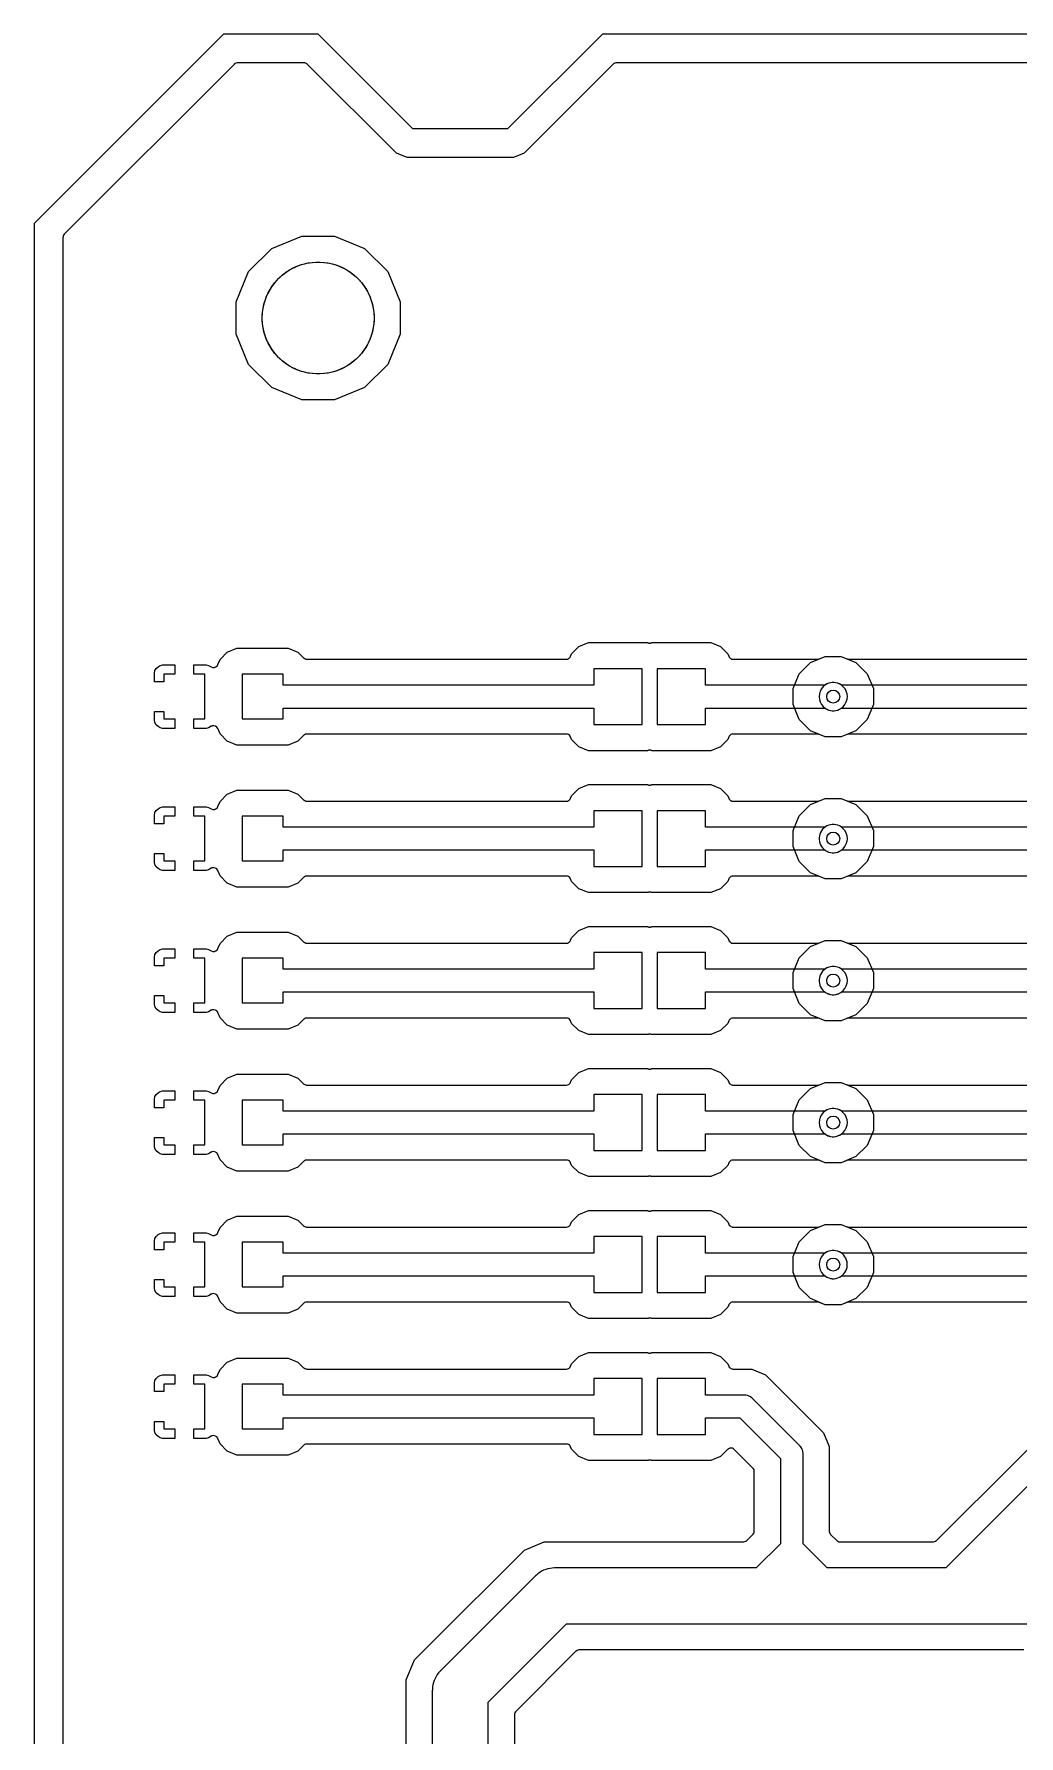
# Model space of a CAD drawing. Header units: millimetres. Extents: x 0 to 160, y -1 to 70.
# Drawn here: x 0 to 26.41, y 24.18 to 69.85 of the extents above; entities that cross this region are included whole.
import ezdxf

# ---------------------------------------------------------------- set-up
doc = ezdxf.new("R2010")
doc.units = ezdxf.units.MM

msp = doc.modelspace()

# ---------------------------------------------------------------- linework, layer by layer
at = {"layer": '16_copper'}
msp.add_lwpolyline([(144.406, 69.074), (15.614, 69.074), (15.609, 69.073), (15.603, 69.073, 0.111436), (15.55, 69.056), (15.544, 69.052), (15.536, 69.047), (15.529, 69.041), (15.524, 69.037), (13.14, 66.652), (12.854, 66.534), (10.006, 66.534), (9.72, 66.652), (7.336, 69.037), (7.331, 69.04), (7.328, 69.044, 0.11143), (7.278, 69.07), (7.271, 69.071), (7.261, 69.073), (7.252, 69.073), (7.246, 69.074), (5.454, 69.074), (5.449, 69.073), (5.443, 69.073, 0.111436), (5.39, 69.056), (5.384, 69.052), (5.376, 69.047), (5.369, 69.041), (5.364, 69.037), (0.813, 64.486), (0.81, 64.481), (0.806, 64.478, 0.11143), (0.78, 64.428), (0.779, 64.421), (0.777, 64.411), (0.777, 64.402), (0.776, 64.396), (0.776, 4.184)], format="xyb", dxfattribs=at)
msp.add_lwpolyline([(7.182, 60.03), (6.374, 60.365), (5.755, 60.984), (5.42, 61.792), (5.42, 62.668), (5.755, 63.476), (6.374, 64.095), (7.182, 64.43), (8.058, 64.43), (8.866, 64.095), (9.485, 63.476), (9.82, 62.668), (9.82, 61.792), (9.485, 60.984), (8.866, 60.365), (8.058, 60.03)], close=True, dxfattribs=at)
for points in [[(28.751, 51.065), (21.848, 51.065), (21.84, 51.064), (21.831, 51.064), (21.826, 51.063), (21.82, 51.062), (21.807, 51.058), (21.8, 51.056), (21.646, 50.992), (21.217, 50.992), (20.821, 51.156), (20.517, 51.459), (20.353, 51.856), (20.353, 52.284), (20.517, 52.681), (20.821, 52.984), (21.217, 53.148), (21.646, 53.148), (21.8, 53.084), (21.808, 53.082), (21.816, 53.079), (21.821, 53.078), (21.827, 53.077), (21.84, 53.076), (21.848, 53.075), (26.812, 53.075)], [(30.021, 47.255), (21.848, 47.255), (21.84, 47.254), (21.831, 47.254), (21.826, 47.253), (21.82, 47.252), (21.807, 47.248), (21.8, 47.246), (21.646, 47.182), (21.217, 47.182), (20.821, 47.346), (20.517, 47.649), (20.353, 48.046), (20.353, 48.474), (20.517, 48.871), (20.821, 49.174), (21.217, 49.338), (21.646, 49.338), (21.8, 49.274), (21.808, 49.272), (21.816, 49.269), (21.821, 49.268), (21.827, 49.267), (21.84, 49.266), (21.848, 49.265), (30.298, 49.265)], [(31.281, 43.445), (21.848, 43.445), (21.84, 43.444), (21.831, 43.444), (21.826, 43.443), (21.82, 43.442), (21.807, 43.438), (21.8, 43.436), (21.646, 43.372), (21.217, 43.372), (20.821, 43.536), (20.517, 43.839), (20.353, 44.236), (20.353, 44.664), (20.517, 45.061), (20.821, 45.364), (21.217, 45.528), (21.646, 45.528), (21.8, 45.464), (21.808, 45.462), (21.816, 45.459), (21.821, 45.458), (21.827, 45.457), (21.84, 45.456), (21.848, 45.455), (31.568, 45.455)], [(32.561, 39.635), (21.848, 39.635), (21.84, 39.634), (21.831, 39.634), (21.826, 39.633), (21.82, 39.632), (21.807, 39.628), (21.8, 39.626), (21.646, 39.562), (21.217, 39.562), (20.821, 39.726), (20.517, 40.029), (20.353, 40.426), (20.353, 40.854), (20.517, 41.251), (20.821, 41.554), (21.217, 41.718), (21.646, 41.718), (21.8, 41.654), (21.808, 41.652), (21.816, 41.649), (21.821, 41.648), (21.827, 41.647), (21.84, 41.646), (21.848, 41.645), (32.828, 41.645)], [(33.831, 35.825), (21.848, 35.825), (21.84, 35.824), (21.831, 35.824), (21.826, 35.823), (21.82, 35.822), (21.807, 35.818), (21.8, 35.816), (21.646, 35.752), (21.217, 35.752), (20.821, 35.916), (20.517, 36.219), (20.353, 36.616), (20.353, 37.044), (20.517, 37.441), (20.821, 37.744), (21.217, 37.908), (21.646, 37.908), (21.8, 37.844), (21.808, 37.842), (21.816, 37.839), (21.821, 37.838), (21.827, 37.837), (21.84, 37.836), (21.848, 37.835), (34.108, 37.835)]]:
    msp.add_lwpolyline(points, dxfattribs=at)
for points in [[(53.368, 27.641, 0.641754), (53.561, 28.161), (29.436, 52.286), (29.426, 52.293), (29.418, 52.302, 0.144213), (29.261, 52.372), (29.25, 52.373, 0.015609), (29.231, 52.374), (29.22, 52.375), (21.655, 52.375), (21.642, 52.385, 1), (21.221, 51.755), (21.264, 51.73, 0.267949), (21.642, 51.755), (21.655, 51.765), (29.094, 51.765), (53.129, 27.729), (53.162, 27.701, 0.144215), (53.324, 27.641)], [(50.833, 27.636, 0.641754), (51.026, 28.156), (30.706, 48.476), (30.696, 48.483), (30.688, 48.492, 0.144213), (30.531, 48.562), (30.52, 48.563, 0.015609), (30.501, 48.564), (30.49, 48.565), (21.655, 48.565), (21.642, 48.575, 1), (21.221, 47.945), (21.264, 47.92, 0.267949), (21.642, 47.945), (21.655, 47.955), (30.364, 47.955), (50.594, 27.724), (50.627, 27.696, 0.144215), (50.789, 27.636)], [(48.283, 27.636, 0.641754), (48.476, 28.156), (32.017, 44.615), (32.016, 44.615, 0.219439), (31.801, 44.752), (31.76, 44.755), (21.655, 44.755), (21.642, 44.765, 1), (21.221, 44.135), (21.264, 44.11, 0.267949), (21.642, 44.135), (21.655, 44.145), (31.624, 44.145), (48.044, 27.724), (48.077, 27.696, 0.144215), (48.239, 27.636)], [(45.753, 27.636, 0.641754), (45.946, 28.156), (33.246, 40.856), (33.236, 40.863), (33.228, 40.872, 0.144213), (33.071, 40.942), (33.06, 40.943, 0.015609), (33.041, 40.944), (33.03, 40.945), (21.655, 40.945), (21.642, 40.955, 1), (21.221, 40.325), (21.264, 40.3, 0.267949), (21.642, 40.325), (21.655, 40.335), (32.904, 40.335), (45.514, 27.724), (45.547, 27.696, 0.144215), (45.709, 27.636)], [(43.208, 27.641, 0.641754), (43.401, 28.161), (34.516, 37.046), (34.506, 37.053), (34.498, 37.062, 0.144213), (34.341, 37.132), (34.33, 37.133, 0.015609), (34.311, 37.134), (34.3, 37.135), (21.655, 37.135), (21.642, 37.145, 1), (21.221, 36.515), (21.264, 36.49, 0.267949), (21.642, 36.515), (21.655, 36.525), (34.174, 36.525), (42.969, 27.729), (43.002, 27.701, 0.144215), (43.164, 27.641)]]:
    msp.add_lwpolyline(points, format="xyb", close=True, dxfattribs=at)
at = {"layer": '1_copper'}
for points in [[(144.406, 69.074), (15.614, 69.074), (15.609, 69.073), (15.603, 69.073, 0.111436), (15.55, 69.056), (15.544, 69.052), (15.536, 69.047), (15.529, 69.041), (15.524, 69.037), (13.14, 66.652), (12.854, 66.534), (10.006, 66.534), (9.72, 66.652), (7.336, 69.037), (7.331, 69.04), (7.328, 69.044, 0.11143), (7.278, 69.07), (7.271, 69.071), (7.261, 69.073), (7.252, 69.073), (7.246, 69.074), (5.454, 69.074), (5.449, 69.073), (5.443, 69.073, 0.111436), (5.39, 69.056), (5.384, 69.052), (5.376, 69.047), (5.369, 69.041), (5.364, 69.037), (0.813, 64.486), (0.81, 64.481), (0.806, 64.478, 0.11143), (0.78, 64.428), (0.779, 64.421), (0.777, 64.411), (0.777, 64.402), (0.776, 64.396), (0.776, 4.184)], [(9.98, 7.04), (9.98, 25.688), (10.201, 26.221), (10.626, 26.647), (10.627, 26.647), (13.149, 29.169), (13.682, 29.39), (19.026, 29.39), (19.032, 29.391), (19.037, 29.39, 0.111436), (19.091, 29.407), (19.096, 29.412), (19.105, 29.417), (19.111, 29.423), (19.116, 29.427), (19.278, 29.589), (19.281, 29.593), (19.285, 29.597, 0.11143), (19.311, 29.647), (19.312, 29.654), (19.314, 29.664), (19.314, 29.672), (19.315, 29.679), (19.315, 31.281), (19.315, 31.287), (19.315, 31.292, 0.111436), (19.298, 31.345), (19.293, 31.351), (19.288, 31.36), (19.282, 31.366), (19.278, 31.371), (18.779, 31.87), (18.769, 31.878), (18.759, 31.886, 0.284788), (18.625, 31.89), (18.625, 31.889), (18.623, 31.888), (18.601, 31.871), (18.6, 31.87), (18.6, 31.87), (18.407, 31.677), (18.149, 31.57), (16.571, 31.57), (16.559, 31.575, 0.038445), (16.54, 31.58), (16.532, 31.583), (16.526, 31.583), (16.521, 31.584, 0.04706), (16.493, 31.584), (16.486, 31.582), (16.476, 31.58), (16.468, 31.577), (16.461, 31.575), (16.449, 31.57), (14.871, 31.57), (14.613, 31.677), (14.417, 31.873), (14.39, 31.937, 0.234642), (14.305, 32.011), (14.297, 32.012), (14.282, 32.015), (14.277, 32.015), (14.273, 32.015), (7.318, 32.015), (7.312, 32.015), (7.307, 32.015, 0.111436), (7.254, 31.998), (7.248, 31.993), (7.239, 31.988), (7.233, 31.982), (7.228, 31.978), (7.077, 31.827), (6.819, 31.72), (5.441, 31.72), (5.183, 31.827), (4.987, 32.023), (4.929, 32.162), (4.926, 32.169, 0.361795), (4.778, 32.236), (4.773, 32.234), (4.765, 32.232), (4.755, 32.227), (4.748, 32.224), (4.678, 32.183), (4.613, 32.166), (4.284, 32.166), (4.284, 32.42), (4.58, 32.42), (4.58, 33.62), (4.284, 33.62), (4.284, 33.874), (4.613, 33.874), (4.678, 33.857), (4.748, 33.816, 0.377975), (4.913, 33.849), (4.916, 33.855), (4.921, 33.861), (4.925, 33.871), (4.929, 33.878), (4.987, 34.017), (5.183, 34.213), (5.441, 34.32), (6.819, 34.32), (7.077, 34.213), (7.228, 34.062), (7.232, 34.059), (7.236, 34.055, 0.11143), (7.286, 34.029), (7.293, 34.028), (7.303, 34.026), (7.311, 34.026), (7.318, 34.025), (14.273, 34.025), (14.275, 34.025), (14.277, 34.025, 0.225665), (14.374, 34.075), (14.378, 34.082), (14.387, 34.095), (14.388, 34.1), (14.39, 34.103), (14.417, 34.167), (14.613, 34.363), (14.871, 34.47), (16.449, 34.47), (16.461, 34.465, 0.03842), (16.48, 34.46), (16.488, 34.457), (16.494, 34.457), (16.499, 34.456, 0.047059), (16.527, 34.456), (16.534, 34.458), (16.544, 34.46), (16.552, 34.463), (16.559, 34.465), (16.571, 34.47), (18.149, 34.47), (18.407, 34.363), (18.603, 34.167), (18.63, 34.103, 0.234642), (18.715, 34.029), (18.723, 34.028), (18.738, 34.025), (18.743, 34.025), (18.747, 34.025), (19.25, 34.025), (19.619, 33.872), (21.172, 32.319), (21.325, 31.95), (21.325, 29.679), (21.325, 29.673), (21.325, 29.668, 0.111436), (21.342, 29.615), (21.347, 29.609), (21.352, 29.6), (21.358, 29.594), (21.362, 29.589), (21.524, 29.427), (21.528, 29.424), (21.532, 29.42, 0.11143), (21.581, 29.394), (21.589, 29.393), (21.598, 29.391), (21.607, 29.391), (21.614, 29.39), (24.112, 29.39), (24.117, 29.391), (24.123, 29.39, 0.111436), (24.176, 29.407), (24.182, 29.412), (24.19, 29.417), (24.196, 29.423), (24.202, 29.427), (26.343, 31.568), (26.343, 31.568), (45.108, 50.333)], [(45.825, 50.06), (24.454, 28.69), (21.271, 28.69), (20.625, 29.336), (20.625, 31.75), (20.624, 31.762), (20.624, 31.774, 0.144215), (20.562, 31.935), (20.555, 31.943, 0.015626), (20.543, 31.957), (20.536, 31.966), (19.266, 33.236), (19.256, 33.243), (19.248, 33.252, 0.144213), (19.091, 33.322), (19.08, 33.323, 0.015609), (19.061, 33.324), (19.05, 33.325), (18.01, 33.325), (18.01, 33.77), (16.71, 33.77), (16.71, 32.27), (18.01, 32.27), (18.01, 32.715), (18.924, 32.715), (20.015, 31.624), (20.015, 29.336), (19.369, 28.69), (13.97, 28.69), (13.963, 28.69), (13.957, 28.69, 0.161139), (13.512, 28.534), (13.502, 28.525), (13.47, 28.499), (13.45, 28.479), (13.44, 28.47), (10.9, 25.93), (10.895, 25.925), (10.89, 25.921, 0.16114), (10.686, 25.496), (10.685, 25.483), (10.681, 25.441), (10.681, 25.414), (10.68, 25.4), (10.68, 6.731)], [(26.539, 26.49), (14.623, 26.49), (14.618, 26.489), (14.612, 26.49, 0.111436), (14.559, 26.473), (14.553, 26.468), (14.545, 26.463), (14.539, 26.457), (14.533, 26.453), (12.917, 24.837), (12.914, 24.832), (12.91, 24.829, 0.11143), (12.884, 24.779), (12.883, 24.772), (12.881, 24.762), (12.881, 24.753), (12.88, 24.747), (12.88, 7.384)]]:
    msp.add_lwpolyline(points, format="xyb", dxfattribs=at)
for points in [[(7.182, 60.03), (6.374, 60.365), (5.755, 60.984), (5.42, 61.792), (5.42, 62.668), (5.755, 63.476), (6.374, 64.095), (7.182, 64.43), (8.058, 64.43), (8.866, 64.095), (9.485, 63.476), (9.82, 62.668), (9.82, 61.792), (9.485, 60.984), (8.866, 60.365), (8.058, 60.03)], [(3.226, 52.47), (3.226, 52.703), (3.243, 52.768), (3.277, 52.826), (3.324, 52.873), (3.382, 52.907), (3.447, 52.924), (3.776, 52.924), (3.776, 52.67), (3.48, 52.67), (3.48, 52.47)], [(16.31, 52.82), (15.01, 52.82), (15.01, 52.375), (6.68, 52.375), (6.68, 52.67), (5.58, 52.67), (5.58, 51.47), (6.68, 51.47), (6.68, 51.765), (15.01, 51.765), (15.01, 51.32), (16.31, 51.32)], [(3.447, 51.216), (3.382, 51.233), (3.324, 51.267), (3.277, 51.314), (3.243, 51.372), (3.226, 51.437), (3.226, 51.67), (3.48, 51.67), (3.48, 51.47), (3.776, 51.47), (3.776, 51.216)], [(3.226, 48.66), (3.226, 48.893), (3.243, 48.958), (3.277, 49.016), (3.324, 49.063), (3.382, 49.097), (3.447, 49.114), (3.776, 49.114), (3.776, 48.86), (3.48, 48.86), (3.48, 48.66)], [(16.31, 49.01), (15.01, 49.01), (15.01, 48.565), (6.68, 48.565), (6.68, 48.86), (5.58, 48.86), (5.58, 47.66), (6.68, 47.66), (6.68, 47.955), (15.01, 47.955), (15.01, 47.51), (16.31, 47.51)], [(3.447, 47.406), (3.382, 47.423), (3.324, 47.457), (3.277, 47.504), (3.243, 47.562), (3.226, 47.627), (3.226, 47.86), (3.48, 47.86), (3.48, 47.66), (3.776, 47.66), (3.776, 47.406)], [(3.226, 44.85), (3.226, 45.083), (3.243, 45.148), (3.277, 45.206), (3.324, 45.253), (3.382, 45.287), (3.447, 45.304), (3.776, 45.304), (3.776, 45.05), (3.48, 45.05), (3.48, 44.85)], [(16.31, 45.2), (15.01, 45.2), (15.01, 44.755), (6.68, 44.755), (6.68, 45.05), (5.58, 45.05), (5.58, 43.85), (6.68, 43.85), (6.68, 44.145), (15.01, 44.145), (15.01, 43.7), (16.31, 43.7)], [(3.447, 43.596), (3.382, 43.613), (3.324, 43.647), (3.277, 43.694), (3.243, 43.752), (3.226, 43.817), (3.226, 44.05), (3.48, 44.05), (3.48, 43.85), (3.776, 43.85), (3.776, 43.596)], [(3.226, 41.04), (3.226, 41.273), (3.243, 41.338), (3.277, 41.396), (3.324, 41.443), (3.382, 41.477), (3.447, 41.494), (3.776, 41.494), (3.776, 41.24), (3.48, 41.24), (3.48, 41.04)], [(16.31, 41.39), (15.01, 41.39), (15.01, 40.945), (6.68, 40.945), (6.68, 41.24), (5.58, 41.24), (5.58, 40.04), (6.68, 40.04), (6.68, 40.335), (15.01, 40.335), (15.01, 39.89), (16.31, 39.89)], [(3.447, 39.786), (3.382, 39.803), (3.324, 39.837), (3.277, 39.884), (3.243, 39.942), (3.226, 40.007), (3.226, 40.24), (3.48, 40.24), (3.48, 40.04), (3.776, 40.04), (3.776, 39.786)], [(3.226, 37.23), (3.226, 37.463), (3.243, 37.528), (3.277, 37.586), (3.324, 37.633), (3.382, 37.667), (3.447, 37.684), (3.776, 37.684), (3.776, 37.43), (3.48, 37.43), (3.48, 37.23)], [(16.31, 37.58), (15.01, 37.58), (15.01, 37.135), (6.68, 37.135), (6.68, 37.43), (5.58, 37.43), (5.58, 36.23), (6.68, 36.23), (6.68, 36.525), (15.01, 36.525), (15.01, 36.08), (16.31, 36.08)], [(3.447, 35.976), (3.382, 35.993), (3.324, 36.027), (3.277, 36.074), (3.243, 36.132), (3.226, 36.197), (3.226, 36.43), (3.48, 36.43), (3.48, 36.23), (3.776, 36.23), (3.776, 35.976)], [(3.226, 33.42), (3.226, 33.653), (3.243, 33.718), (3.277, 33.776), (3.324, 33.823), (3.382, 33.857), (3.447, 33.874), (3.776, 33.874), (3.776, 33.62), (3.48, 33.62), (3.48, 33.42)], [(16.31, 33.77), (15.01, 33.77), (15.01, 33.325), (6.68, 33.325), (6.68, 33.62), (5.58, 33.62), (5.58, 32.42), (6.68, 32.42), (6.68, 32.715), (15.01, 32.715), (15.01, 32.27), (16.31, 32.27)], [(3.447, 32.166), (3.382, 32.183), (3.324, 32.217), (3.277, 32.264), (3.243, 32.322), (3.226, 32.387), (3.226, 32.62), (3.48, 32.62), (3.48, 32.42), (3.776, 32.42), (3.776, 32.166)]]:
    msp.add_lwpolyline(points, close=True, dxfattribs=at)
for points in [[(14.871, 50.62), (14.613, 50.727), (14.417, 50.923), (14.39, 50.987, 0.234642), (14.305, 51.061), (14.297, 51.062), (14.282, 51.065), (14.277, 51.065), (14.273, 51.065), (7.318, 51.065), (7.312, 51.065), (7.307, 51.065, 0.111436), (7.254, 51.048), (7.248, 51.043), (7.239, 51.038), (7.233, 51.032), (7.228, 51.028), (7.077, 50.877), (6.819, 50.77), (5.441, 50.77), (5.183, 50.877), (4.987, 51.073), (4.929, 51.212), (4.926, 51.219, 0.361795), (4.778, 51.286), (4.773, 51.284), (4.765, 51.282), (4.755, 51.277), (4.748, 51.274), (4.678, 51.233), (4.613, 51.216), (4.284, 51.216), (4.284, 51.47), (4.58, 51.47), (4.58, 52.67), (4.284, 52.67), (4.284, 52.924), (4.613, 52.924), (4.678, 52.907), (4.748, 52.866, 0.377975), (4.913, 52.899), (4.916, 52.905), (4.921, 52.911), (4.925, 52.921), (4.929, 52.928), (4.987, 53.067), (5.183, 53.263), (5.441, 53.37), (6.819, 53.37), (7.077, 53.263), (7.228, 53.112), (7.232, 53.109), (7.236, 53.105, 0.11143), (7.286, 53.079), (7.293, 53.078), (7.303, 53.076), (7.311, 53.076), (7.318, 53.075), (14.273, 53.075), (14.275, 53.075), (14.277, 53.075, 0.225665), (14.374, 53.125), (14.378, 53.132), (14.387, 53.145), (14.388, 53.15), (14.39, 53.153), (14.417, 53.217), (14.613, 53.413), (14.871, 53.52), (16.449, 53.52), (16.461, 53.515, 0.03842), (16.48, 53.51), (16.488, 53.507), (16.494, 53.507), (16.499, 53.506, 0.047059), (16.527, 53.506), (16.534, 53.508), (16.544, 53.51), (16.552, 53.513), (16.559, 53.515), (16.571, 53.52), (18.149, 53.52), (18.407, 53.413), (18.603, 53.217), (18.63, 53.153, 0.234642), (18.715, 53.079), (18.723, 53.078), (18.738, 53.075), (18.743, 53.075), (18.747, 53.075), (21.014, 53.075), (21.023, 53.076), (21.032, 53.076), (21.036, 53.077), (21.042, 53.078), (21.055, 53.082), (21.063, 53.084), (21.217, 53.148), (21.646, 53.148), (22.042, 52.984), (22.345, 52.681), (22.509, 52.284), (22.509, 51.856), (22.345, 51.459), (22.042, 51.156), (21.646, 50.992), (21.217, 50.992), (21.063, 51.056), (21.055, 51.058), (21.047, 51.061), (21.042, 51.062), (21.036, 51.063), (21.022, 51.064), (21.014, 51.065), (18.747, 51.065), (18.745, 51.065), (18.743, 51.065, 0.225665), (18.646, 51.015), (18.642, 51.008), (18.633, 50.995), (18.632, 50.99), (18.63, 50.987), (18.603, 50.923), (18.407, 50.727), (18.149, 50.62), (16.571, 50.62), (16.559, 50.625, 0.038445), (16.54, 50.63), (16.532, 50.633), (16.526, 50.633), (16.521, 50.634, 0.04706), (16.493, 50.634), (16.486, 50.632), (16.476, 50.63), (16.468, 50.627), (16.461, 50.625), (16.449, 50.62)], [(18.01, 51.765), (21.207, 51.765), (21.221, 51.755, 1), (21.642, 52.385), (21.599, 52.41, 0.267949), (21.221, 52.385), (21.207, 52.375), (18.01, 52.375), (18.01, 52.82), (16.71, 52.82), (16.71, 51.32), (18.01, 51.32)], [(14.871, 46.81), (14.613, 46.917), (14.417, 47.113), (14.39, 47.177, 0.234642), (14.305, 47.251), (14.297, 47.252), (14.282, 47.255), (14.277, 47.255), (14.273, 47.255), (7.318, 47.255), (7.312, 47.255), (7.307, 47.255, 0.111436), (7.254, 47.238), (7.248, 47.233), (7.239, 47.228), (7.233, 47.222), (7.228, 47.218), (7.077, 47.067), (6.819, 46.96), (5.441, 46.96), (5.183, 47.067), (4.987, 47.263), (4.929, 47.402), (4.926, 47.409, 0.361795), (4.778, 47.476), (4.773, 47.474), (4.765, 47.472), (4.755, 47.467), (4.748, 47.464), (4.678, 47.423), (4.613, 47.406), (4.284, 47.406), (4.284, 47.66), (4.58, 47.66), (4.58, 48.86), (4.284, 48.86), (4.284, 49.114), (4.613, 49.114), (4.678, 49.097), (4.748, 49.056, 0.377975), (4.913, 49.089), (4.916, 49.095), (4.921, 49.101), (4.925, 49.111), (4.929, 49.118), (4.987, 49.257), (5.183, 49.453), (5.441, 49.56), (6.819, 49.56), (7.077, 49.453), (7.228, 49.302), (7.232, 49.299), (7.236, 49.295, 0.11143), (7.286, 49.269), (7.293, 49.268), (7.303, 49.266), (7.311, 49.266), (7.318, 49.265), (14.273, 49.265), (14.275, 49.265), (14.277, 49.265, 0.225665), (14.374, 49.315), (14.378, 49.322), (14.387, 49.335), (14.388, 49.34), (14.39, 49.343), (14.417, 49.407), (14.613, 49.603), (14.871, 49.71), (16.449, 49.71), (16.461, 49.705, 0.03842), (16.48, 49.7), (16.488, 49.697), (16.494, 49.697), (16.499, 49.696, 0.047059), (16.527, 49.696), (16.534, 49.698), (16.544, 49.7), (16.552, 49.703), (16.559, 49.705), (16.571, 49.71), (18.149, 49.71), (18.407, 49.603), (18.603, 49.407), (18.63, 49.343, 0.234642), (18.715, 49.269), (18.723, 49.268), (18.738, 49.265), (18.743, 49.265), (18.747, 49.265), (21.014, 49.265), (21.023, 49.266), (21.032, 49.266), (21.036, 49.267), (21.042, 49.268), (21.055, 49.272), (21.063, 49.274), (21.217, 49.338), (21.646, 49.338), (22.042, 49.174), (22.345, 48.871), (22.509, 48.474), (22.509, 48.046), (22.345, 47.649), (22.042, 47.346), (21.646, 47.182), (21.217, 47.182), (21.063, 47.246), (21.055, 47.248), (21.047, 47.251), (21.042, 47.252), (21.036, 47.253), (21.022, 47.254), (21.014, 47.255), (18.747, 47.255), (18.745, 47.255), (18.743, 47.255, 0.225665), (18.646, 47.205), (18.642, 47.198), (18.633, 47.185), (18.632, 47.18), (18.63, 47.177), (18.603, 47.113), (18.407, 46.917), (18.149, 46.81), (16.571, 46.81), (16.559, 46.815, 0.038445), (16.54, 46.82), (16.532, 46.823), (16.526, 46.823), (16.521, 46.824, 0.04706), (16.493, 46.824), (16.486, 46.822), (16.476, 46.82), (16.468, 46.817), (16.461, 46.815), (16.449, 46.81)], [(18.01, 47.955), (21.207, 47.955), (21.221, 47.945, 1), (21.642, 48.575), (21.599, 48.6, 0.267949), (21.221, 48.575), (21.207, 48.565), (18.01, 48.565), (18.01, 49.01), (16.71, 49.01), (16.71, 47.51), (18.01, 47.51)], [(14.871, 43), (14.613, 43.107), (14.417, 43.303), (14.39, 43.367, 0.234642), (14.305, 43.441), (14.297, 43.442), (14.282, 43.445), (14.277, 43.445), (14.273, 43.445), (7.318, 43.445), (7.312, 43.445), (7.307, 43.445, 0.111436), (7.254, 43.428), (7.248, 43.423), (7.239, 43.418), (7.233, 43.412), (7.228, 43.408), (7.077, 43.257), (6.819, 43.15), (5.441, 43.15), (5.183, 43.257), (4.987, 43.453), (4.929, 43.592), (4.926, 43.599, 0.361795), (4.778, 43.666), (4.773, 43.664), (4.765, 43.662), (4.755, 43.657), (4.748, 43.654), (4.678, 43.613), (4.613, 43.596), (4.284, 43.596), (4.284, 43.85), (4.58, 43.85), (4.58, 45.05), (4.284, 45.05), (4.284, 45.304), (4.613, 45.304), (4.678, 45.287), (4.748, 45.246, 0.377975), (4.913, 45.279), (4.916, 45.285), (4.921, 45.291), (4.925, 45.301), (4.929, 45.308), (4.987, 45.447), (5.183, 45.643), (5.441, 45.75), (6.819, 45.75), (7.077, 45.643), (7.228, 45.492), (7.232, 45.489), (7.236, 45.485, 0.11143), (7.286, 45.459), (7.293, 45.458), (7.303, 45.456), (7.311, 45.456), (7.318, 45.455), (14.273, 45.455), (14.275, 45.455), (14.277, 45.455, 0.225665), (14.374, 45.505), (14.378, 45.512), (14.387, 45.525), (14.388, 45.53), (14.39, 45.533), (14.417, 45.597), (14.613, 45.793), (14.871, 45.9), (16.449, 45.9), (16.461, 45.895, 0.03842), (16.48, 45.89), (16.488, 45.887), (16.494, 45.887), (16.499, 45.886, 0.047059), (16.527, 45.886), (16.534, 45.888), (16.544, 45.89), (16.552, 45.893), (16.559, 45.895), (16.571, 45.9), (18.149, 45.9), (18.407, 45.793), (18.603, 45.597), (18.63, 45.533, 0.234642), (18.715, 45.459), (18.723, 45.458), (18.738, 45.455), (18.743, 45.455), (18.747, 45.455), (21.014, 45.455), (21.023, 45.456), (21.032, 45.456), (21.036, 45.457), (21.042, 45.458), (21.055, 45.462), (21.063, 45.464), (21.217, 45.528), (21.646, 45.528), (22.042, 45.364), (22.345, 45.061), (22.509, 44.664), (22.509, 44.236), (22.345, 43.839), (22.042, 43.536), (21.646, 43.372), (21.217, 43.372), (21.063, 43.436), (21.055, 43.438), (21.047, 43.441), (21.042, 43.442), (21.036, 43.443), (21.022, 43.444), (21.014, 43.445), (18.747, 43.445), (18.745, 43.445), (18.743, 43.445, 0.225665), (18.646, 43.395), (18.642, 43.388), (18.633, 43.375), (18.632, 43.37), (18.63, 43.367), (18.603, 43.303), (18.407, 43.107), (18.149, 43), (16.571, 43), (16.559, 43.005, 0.038445), (16.54, 43.01), (16.532, 43.013), (16.526, 43.013), (16.521, 43.014, 0.04706), (16.493, 43.014), (16.486, 43.012), (16.476, 43.01), (16.468, 43.007), (16.461, 43.005), (16.449, 43)], [(18.01, 44.145), (21.207, 44.145), (21.221, 44.135, 1), (21.642, 44.765), (21.599, 44.79, 0.267949), (21.221, 44.765), (21.207, 44.755), (18.01, 44.755), (18.01, 45.2), (16.71, 45.2), (16.71, 43.7), (18.01, 43.7)], [(14.871, 39.19), (14.613, 39.297), (14.417, 39.493), (14.39, 39.557, 0.234642), (14.305, 39.631), (14.297, 39.632), (14.282, 39.635), (14.277, 39.635), (14.273, 39.635), (7.318, 39.635), (7.312, 39.635), (7.307, 39.635, 0.111436), (7.254, 39.618), (7.248, 39.613), (7.239, 39.608), (7.233, 39.602), (7.228, 39.598), (7.077, 39.447), (6.819, 39.34), (5.441, 39.34), (5.183, 39.447), (4.987, 39.643), (4.929, 39.782), (4.926, 39.789, 0.361795), (4.778, 39.856), (4.773, 39.854), (4.765, 39.852), (4.755, 39.847), (4.748, 39.844), (4.678, 39.803), (4.613, 39.786), (4.284, 39.786), (4.284, 40.04), (4.58, 40.04), (4.58, 41.24), (4.284, 41.24), (4.284, 41.494), (4.613, 41.494), (4.678, 41.477), (4.748, 41.436, 0.377975), (4.913, 41.469), (4.916, 41.475), (4.921, 41.481), (4.925, 41.491), (4.929, 41.498), (4.987, 41.637), (5.183, 41.833), (5.441, 41.94), (6.819, 41.94), (7.077, 41.833), (7.228, 41.682), (7.232, 41.679), (7.236, 41.675, 0.11143), (7.286, 41.649), (7.293, 41.648), (7.303, 41.646), (7.311, 41.646), (7.318, 41.645), (14.273, 41.645), (14.275, 41.645), (14.277, 41.645, 0.225665), (14.374, 41.695), (14.378, 41.702), (14.387, 41.715), (14.388, 41.72), (14.39, 41.723), (14.417, 41.787), (14.613, 41.983), (14.871, 42.09), (16.449, 42.09), (16.461, 42.085, 0.03842), (16.48, 42.08), (16.488, 42.077), (16.494, 42.077), (16.499, 42.076, 0.047059), (16.527, 42.076), (16.534, 42.078), (16.544, 42.08), (16.552, 42.083), (16.559, 42.085), (16.571, 42.09), (18.149, 42.09), (18.407, 41.983), (18.603, 41.787), (18.63, 41.723, 0.234642), (18.715, 41.649), (18.723, 41.648), (18.738, 41.645), (18.743, 41.645), (18.747, 41.645), (21.014, 41.645), (21.023, 41.646), (21.032, 41.646), (21.036, 41.647), (21.042, 41.648), (21.055, 41.652), (21.063, 41.654), (21.217, 41.718), (21.646, 41.718), (22.042, 41.554), (22.345, 41.251), (22.509, 40.854), (22.509, 40.426), (22.345, 40.029), (22.042, 39.726), (21.646, 39.562), (21.217, 39.562), (21.063, 39.626), (21.055, 39.628), (21.047, 39.631), (21.042, 39.632), (21.036, 39.633), (21.022, 39.634), (21.014, 39.635), (18.747, 39.635), (18.745, 39.635), (18.743, 39.635, 0.225665), (18.646, 39.585), (18.642, 39.578), (18.633, 39.565), (18.632, 39.56), (18.63, 39.557), (18.603, 39.493), (18.407, 39.297), (18.149, 39.19), (16.571, 39.19), (16.559, 39.195, 0.038445), (16.54, 39.2), (16.532, 39.203), (16.526, 39.203), (16.521, 39.204, 0.04706), (16.493, 39.204), (16.486, 39.202), (16.476, 39.2), (16.468, 39.197), (16.461, 39.195), (16.449, 39.19)], [(18.01, 40.335), (21.207, 40.335), (21.221, 40.325, 1), (21.642, 40.955), (21.599, 40.98, 0.267949), (21.221, 40.955), (21.207, 40.945), (18.01, 40.945), (18.01, 41.39), (16.71, 41.39), (16.71, 39.89), (18.01, 39.89)], [(14.871, 35.38), (14.613, 35.487), (14.417, 35.683), (14.39, 35.747, 0.234642), (14.305, 35.821), (14.297, 35.822), (14.282, 35.825), (14.277, 35.825), (14.273, 35.825), (7.318, 35.825), (7.312, 35.825), (7.307, 35.825, 0.111436), (7.254, 35.808), (7.248, 35.803), (7.239, 35.798), (7.233, 35.792), (7.228, 35.788), (7.077, 35.637), (6.819, 35.53), (5.441, 35.53), (5.183, 35.637), (4.987, 35.833), (4.929, 35.972), (4.926, 35.979, 0.361795), (4.778, 36.046), (4.773, 36.044), (4.765, 36.042), (4.755, 36.037), (4.748, 36.034), (4.678, 35.993), (4.613, 35.976), (4.284, 35.976), (4.284, 36.23), (4.58, 36.23), (4.58, 37.43), (4.284, 37.43), (4.284, 37.684), (4.613, 37.684), (4.678, 37.667), (4.748, 37.626, 0.377975), (4.913, 37.659), (4.916, 37.665), (4.921, 37.671), (4.925, 37.681), (4.929, 37.688), (4.987, 37.827), (5.183, 38.023), (5.441, 38.13), (6.819, 38.13), (7.077, 38.023), (7.228, 37.872), (7.232, 37.869), (7.236, 37.865, 0.11143), (7.286, 37.839), (7.293, 37.838), (7.303, 37.836), (7.311, 37.836), (7.318, 37.835), (14.273, 37.835), (14.275, 37.835), (14.277, 37.835, 0.225665), (14.374, 37.885), (14.378, 37.892), (14.387, 37.905), (14.388, 37.91), (14.39, 37.913), (14.417, 37.977), (14.613, 38.173), (14.871, 38.28), (16.449, 38.28), (16.461, 38.275, 0.03842), (16.48, 38.27), (16.488, 38.267), (16.494, 38.267), (16.499, 38.266, 0.047059), (16.527, 38.266), (16.534, 38.268), (16.544, 38.27), (16.552, 38.273), (16.559, 38.275), (16.571, 38.28), (18.149, 38.28), (18.407, 38.173), (18.603, 37.977), (18.63, 37.913, 0.234642), (18.715, 37.839), (18.723, 37.838), (18.738, 37.835), (18.743, 37.835), (18.747, 37.835), (21.014, 37.835), (21.023, 37.836), (21.032, 37.836), (21.036, 37.837), (21.042, 37.838), (21.055, 37.842), (21.063, 37.844), (21.217, 37.908), (21.646, 37.908), (22.042, 37.744), (22.345, 37.441), (22.509, 37.044), (22.509, 36.616), (22.345, 36.219), (22.042, 35.916), (21.646, 35.752), (21.217, 35.752), (21.063, 35.816), (21.055, 35.818), (21.047, 35.821), (21.042, 35.822), (21.036, 35.823), (21.022, 35.824), (21.014, 35.825), (18.747, 35.825), (18.745, 35.825), (18.743, 35.825, 0.225665), (18.646, 35.775), (18.642, 35.768), (18.633, 35.755), (18.632, 35.75), (18.63, 35.747), (18.603, 35.683), (18.407, 35.487), (18.149, 35.38), (16.571, 35.38), (16.559, 35.385, 0.038445), (16.54, 35.39), (16.532, 35.393), (16.526, 35.393), (16.521, 35.394, 0.04706), (16.493, 35.394), (16.486, 35.392), (16.476, 35.39), (16.468, 35.387), (16.461, 35.385), (16.449, 35.38)], [(18.01, 36.525), (21.207, 36.525), (21.221, 36.515, 1), (21.642, 37.145), (21.599, 37.17, 0.267949), (21.221, 37.145), (21.207, 37.135), (18.01, 37.135), (18.01, 37.58), (16.71, 37.58), (16.71, 36.08), (18.01, 36.08)]]:
    msp.add_lwpolyline(points, format="xyb", close=True, dxfattribs=at)
msp.add_lwpolyline([(12.18, 7.042), (12.18, 25.089), (14.281, 27.19), (26.882, 27.19), (27.442, 26.63), (27.442, 25.9), (27.44, 25.9), (27.44, 24.9), (28.44, 24.9), (28.44, 25.277), (28.441, 25.281), (28.453, 25.336), (28.458, 25.41), (28.458, 27.175), (28.715, 27.175), (28.715, 28.705), (28.077, 28.705), (27.488, 29.294), (27.488, 29.602), (46.666, 48.78), (81.57, 48.78)], dxfattribs=at)
at = {"layer": 'drills_NPTH'}
msp.add_circle((7.62, 62.23), 1.5, dxfattribs=at)
at = {"layer": 'drills_via_1_16'}
for centre in [(21.431, 52.07), (21.431, 48.26), (21.431, 44.45), (21.431, 40.64), (21.431, 36.83)]:
    msp.add_circle(centre, 0.175, dxfattribs=at)
at = {"layer": 'holes'}
msp.add_lwpolyline([(9.12, 62.176), (9.112, 62.07), (9.097, 61.964), (9.074, 61.859), (9.044, 61.756), (9.007, 61.656), (8.962, 61.558), (8.911, 61.464), (8.853, 61.374), (8.789, 61.288), (8.719, 61.207), (8.643, 61.131), (8.562, 61.061), (8.476, 60.997), (8.386, 60.939), (8.292, 60.888), (8.194, 60.843), (8.094, 60.806), (7.991, 60.776), (7.887, 60.753), (7.78, 60.738), (7.674, 60.73), (7.566, 60.73), (7.46, 60.738), (7.354, 60.753), (7.249, 60.776), (7.146, 60.806), (7.046, 60.843), (6.948, 60.888), (6.854, 60.939), (6.764, 60.997), (6.678, 61.061), (6.597, 61.131), (6.521, 61.207), (6.451, 61.288), (6.387, 61.374), (6.329, 61.464), (6.278, 61.558), (6.233, 61.656), (6.196, 61.756), (6.166, 61.859), (6.143, 61.964), (6.128, 62.07), (6.12, 62.176), (6.12, 62.284), (6.128, 62.39), (6.143, 62.497), (6.166, 62.601), (6.196, 62.704), (6.233, 62.804), (6.278, 62.902), (6.329, 62.996), (6.387, 63.086), (6.451, 63.172), (6.521, 63.253), (6.597, 63.329), (6.678, 63.399), (6.764, 63.463), (6.854, 63.521), (6.948, 63.572), (7.046, 63.617), (7.146, 63.654), (7.249, 63.684), (7.354, 63.707), (7.46, 63.722), (7.566, 63.73), (7.674, 63.73), (7.78, 63.722), (7.887, 63.707), (7.991, 63.684), (8.094, 63.654), (8.194, 63.617), (8.292, 63.572), (8.386, 63.521), (8.476, 63.463), (8.562, 63.399), (8.643, 63.329), (8.719, 63.253), (8.789, 63.172), (8.853, 63.086), (8.911, 62.996), (8.962, 62.902), (9.007, 62.804), (9.044, 62.704), (9.074, 62.601), (9.097, 62.497), (9.112, 62.39), (9.12, 62.284), (9.12, 62.176)], close=True, dxfattribs=at)
at = {"layer": 'outline'}
msp.add_lwpolyline([(144.78, 69.85), (15.24, 69.85), (12.7, 67.31), (10.16, 67.31), (7.62, 69.85), (5.08, 69.85), (0, 64.77), (0, 3.81)], dxfattribs=at)

doc.saveas('drawing.dxf')
